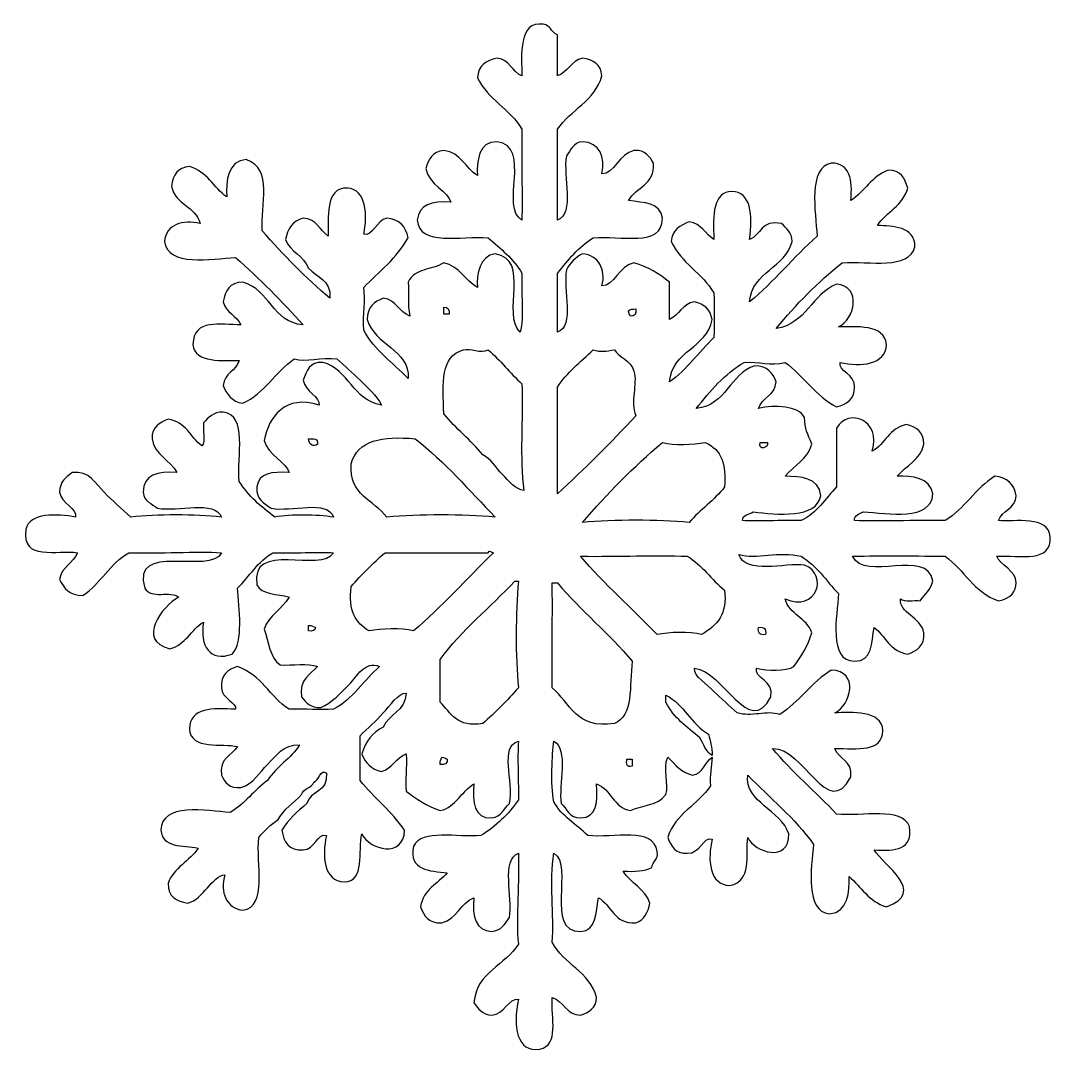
# Model space of a CAD drawing. Header units: centimetres. Extents: x -162 to 48, y -78 to 11.
# Drawn here: x 35.51 to 47.5, y -15.88 to -3.89 of the extents above; entities that cross this region are included whole.
import ezdxf

# ---------------------------------------------------------------- set-up
doc = ezdxf.new("R2010")
doc.units = ezdxf.units.CM
doc.header["$MEASUREMENT"] = 0
doc.layers.add('layer 1', color=7, linetype='Continuous')

msp = doc.modelspace()

# ---------------------------------------------------------------- linework, layer by layer
at = {"layer": 'layer 1', "color": 140}
for points, knots in [([(41.74867, -4.53163), (41.87085, -4.48855), (41.90468, -4.35746), (42.03771, -4.32488), (42.03771, -4.32488), (42.16309, -4.34454), (42.25509, -4.397), (42.26515, -4.53163), (42.26515, -4.53163), (42.1792, -4.82433), (41.90148, -4.92514), (41.74867, -5.15177), (41.74867, -5.15177), (41.74867, -5.15177), (41.74867, -6.2053), (41.74867, -6.2053), (41.74867, -6.2053), (41.95268, -6.12713), (41.80913, -5.70048), (41.85187, -5.46139), (41.85187, -5.46139), (41.90502, -5.39807), (41.92891, -5.30412), (42.03771, -5.29612), (42.03771, -5.29612), (42.23978, -5.30538), (42.30664, -5.47316), (42.26515, -5.66791), (42.26515, -5.66791), (42.40344, -5.67511), (42.4655, -5.42756), (42.63728, -5.39978), (42.63728, -5.39978), (42.77591, -5.38527), (42.81511, -5.4695), (42.86426, -5.54413), (42.86426, -5.54413), (42.88163, -5.80254), (42.65819, -5.81992), (42.57476, -5.97786), (42.57476, -5.97786), (42.74608, -6.00655), (42.95181, -6.00049), (42.96746, -6.18473), (42.96746, -6.18473), (42.97238, -6.53354), (42.47236, -6.37742), (42.16194, -6.41171), (42.16194, -6.41171), (41.99337, -6.51857), (41.86879, -6.66978), (41.74867, -6.82544), (41.74867, -6.82544), (41.74867, -6.82544), (41.74867, -7.50718), (41.74867, -7.50718), (41.74867, -7.50718), (41.95108, -7.43427), (41.80993, -7.01688), (41.85187, -6.78384), (41.85187, -6.78384), (41.89576, -6.70361), (41.95748, -6.64155), (42.03771, -6.59766), (42.03771, -6.59766), (42.22435, -6.61538), (42.31589, -6.77618), (42.26515, -6.96979), (42.26515, -6.96979), (42.39818, -6.97173), (42.47316, -6.73675), (42.63728, -6.70121), (42.63728, -6.70121), (42.803, -6.74887), (42.93283, -6.83264), (43.05009, -6.92819), (43.05009, -6.92819), (43.05009, -6.92819), (43.05009, -7.36204), (43.05009, -7.36204), (43.05009, -7.36204), (43.16427, -7.31083), (43.1957, -7.177), (43.33959, -7.15563), (43.33959, -7.15563), (43.45571, -7.17746), (43.52474, -7.24672), (43.54646, -7.36204), (43.54646, -7.36204), (43.47948, -7.70159), (43.08324, -7.71199), (43.05009, -8.08584), (43.05009, -8.08584), (43.25376, -7.94423), (43.39079, -7.73748), (43.56657, -7.5689), (43.56657, -7.5689), (43.57423, -7.35884), (43.57103, -7.26615), (43.56657, -7.05242), (43.56657, -7.05242), (43.43194, -6.82179), (43.18324, -6.70612), (43.07112, -6.45331), (43.07112, -6.45331), (43.07992, -6.31776), (43.17673, -6.26942), (43.27799, -6.22588), (43.27799, -6.22588), (43.42348, -6.24519), (43.46497, -6.36897), (43.56657, -6.43274), (43.56657, -6.43274), (43.54806, -6.13559), (43.56177, -5.87798), (43.77344, -5.87466), (43.77344, -5.87466), (43.99276, -5.87066), (44.02305, -6.14644), (43.97985, -6.43274), (43.97985, -6.43274), (44.11654, -6.38268), (44.1146, -6.19479), (44.35209, -6.24645), (44.35209, -6.24645), (44.40809, -6.30005), (44.47175, -6.34759), (44.47587, -6.45331), (44.47587, -6.45331), (44.39484, -6.77138), (44.01539, -6.79116), (43.97985, -7.15563), (43.97985, -7.15563), (44.26249, -6.92133), (44.49393, -6.63629), (44.76537, -6.39114), (44.76537, -6.39114), (44.74799, -6.11216), (44.6569, -5.59888), (44.93063, -5.54413), (44.93063, -5.54413), (45.14915, -5.54608), (45.17818, -5.73683), (45.15807, -5.97786), (45.15807, -5.97786), (45.31887, -5.87752), (45.39716, -5.69408), (45.59226, -5.62676), (45.59226, -5.62676), (45.74106, -5.62185), (45.78575, -5.72185), (45.81889, -5.83352), (45.81889, -5.83352), (45.76278, -6.03844), (45.57214, -6.10976), (45.46768, -6.26702), (45.46768, -6.26702), (45.63786, -6.28073), (45.90518, -6.27148), (45.90153, -6.51537), (45.90153, -6.51537), (45.82895, -6.7867), (45.37979, -6.68189), (45.05475, -6.70121), (45.05475, -6.70121), (44.77417, -6.93025), (44.51941, -7.18511), (44.28992, -7.46604), (44.28992, -7.46604), (44.64067, -7.4097), (44.70365, -7.06648), (44.99235, -6.94922), (44.99235, -6.94922), (45.2911, -6.98191), (45.20321, -7.36124), (45.01292, -7.44513), (45.01292, -7.44513), (45.20927, -7.44638), (45.55271, -7.4113), (45.57134, -7.65153), (45.57134, -7.65153), (45.56368, -7.88617), (45.26813, -7.91566), (45.03383, -7.8584), (45.03383, -7.8584), (44.99955, -7.9672), (45.21361, -7.99109), (45.1991, -8.14744), (45.1991, -8.14744), (45.20401, -8.2967), (45.10401, -8.34139), (44.99235, -8.37488), (44.99235, -8.37488), (44.74674, -8.24824), (44.6065, -8.01726), (44.39358, -7.8584), (44.39358, -7.8584), (44.2186, -7.904), (44.09722, -7.84423), (43.91824, -7.8584), (43.91824, -7.8584), (43.68841, -7.99429), (43.52143, -8.19178), (43.36062, -8.39545), (43.36062, -8.39545), (43.71344, -8.35591), (43.74407, -7.99429), (44.04236, -7.89909), (44.04236, -7.89909), (44.18911, -7.89714), (44.24923, -7.98172), (44.28992, -8.08584), (44.28992, -8.08584), (44.27952, -8.24744), (44.1226, -8.26276), (44.08351, -8.39545), (44.08351, -8.39545), (44.2762, -8.34825), (44.54638, -8.36276), (44.62056, -8.49911), (44.62056, -8.49911), (44.61816, -8.63135), (44.65725, -8.687), (44.70365, -8.80872), (44.70365, -8.80872), (44.65279, -8.98576), (44.49724, -9.05708), (44.39358, -9.18051), (44.39358, -9.18051), (44.5641, -9.18371), (44.79154, -9.19411), (44.80685, -9.40783), (44.80685, -9.40783), (44.76125, -9.67562), (44.30169, -9.62921), (44.02145, -9.59378), (44.02145, -9.59378), (43.98236, -9.63047), (43.89447, -9.61836), (43.89767, -9.69699), (43.89767, -9.69699), (44.05288, -9.70785), (44.35803, -9.68967), (44.57941, -9.69699), (44.57941, -9.69699), (44.76251, -9.6115), (44.8584, -9.43926), (44.99235, -9.30463), (44.99235, -9.30463), (44.99235, -9.30463), (44.99235, -8.62289), (44.99235, -8.62289), (44.99235, -8.62289), (45.12938, -8.38128), (45.51762, -8.52448), (45.40596, -8.89136), (45.40596, -8.89136), (45.55923, -8.81032), (45.60197, -8.61923), (45.79866, -8.58129), (45.79866, -8.58129), (45.91764, -8.60712), (46.00553, -8.66312), (46.00473, -8.80872), (46.00473, -8.80872), (45.96644, -8.99696), (45.79946, -9.05753), (45.69512, -9.18051), (45.69512, -9.18051), (45.86598, -9.1788), (46.0813, -9.19091), (46.10873, -9.38726), (46.10873, -9.38726), (46.09548, -9.70579), (45.58746, -9.61344), (45.30242, -9.59378), (45.30242, -9.59378), (45.26047, -9.6203), (45.1975, -9.62681), (45.1991, -9.69699), (45.1991, -9.69699), (45.47248, -9.70179), (45.91158, -9.69367), (46.25308, -9.69699), (46.25308, -9.69699), (46.47892, -9.5579), (46.6051, -9.3188), (46.83162, -9.18051), (46.83162, -9.18051), (46.97197, -9.19857), (47.05746, -9.2716), (47.07917, -9.40783), (47.07917, -9.40783), (47.07117, -9.5651), (46.91231, -9.57116), (46.87322, -9.69699), (46.87322, -9.69699), (47.05506, -9.71105), (47.45988, -9.63527), (47.47233, -9.88363), (47.47233, -9.88363), (47.49896, -10.19289), (47.12158, -10.09655), (46.85219, -10.11061), (46.85219, -10.11061), (46.89014, -10.21301), (47.08009, -10.27553), (47.07917, -10.42068), (47.07917, -10.42068), (47.07883, -10.51497), (47.01757, -10.60537), (46.87322, -10.62674), (46.87322, -10.62674), (46.58613, -10.53519), (46.47561, -10.26627), (46.25308, -10.11061), (46.25308, -10.11061), (45.80518, -10.10421), (45.54345, -10.10261), (45.17818, -10.11061), (45.17818, -10.11061), (45.31727, -10.41336), (46.04702, -10.009), (46.10873, -10.39976), (46.10873, -10.39976), (46.08942, -10.50456), (46.01273, -10.55211), (45.96404, -10.62674), (45.96404, -10.62674), (45.88781, -10.62023), (45.78095, -10.6448), (45.73615, -10.60617), (45.73615, -10.60617), (45.71238, -10.77109), (45.9773, -10.81783), (46.00473, -10.99887), (46.00473, -10.99887), (46.01959, -11.15808), (45.9213, -11.20448), (45.81889, -11.24642), (45.81889, -11.24642), (45.61317, -11.21854), (45.55957, -11.03796), (45.42699, -10.93681), (45.42699, -10.93681), (45.39991, -11.11693), (45.40836, -11.33191), (45.1991, -11.32951), (45.1991, -11.32951), (44.89028, -11.3254), (45.00035, -10.80206), (45.01292, -10.54445), (45.01292, -10.54445), (44.87131, -10.3969), (44.76011, -10.21827), (44.57941, -10.11061), (44.57941, -10.11061), (44.31735, -10.04569), (44.06294, -10.15049), (43.85607, -10.08969), (43.85607, -10.08969), (43.94076, -10.32673), (44.38672, -10.18478), (44.62056, -10.21347), (44.62056, -10.21347), (44.9048, -10.32547), (44.75885, -10.76538), (44.39358, -10.60617), (44.39358, -10.60617), (44.44192, -10.79166), (44.64559, -10.82264), (44.70365, -10.99887), (44.70365, -10.99887), (44.65885, -11.15408), (44.57941, -11.27465), (44.49644, -11.39157), (44.49644, -11.39157), (44.39804, -11.44883), (44.18877, -11.44277), (44.06294, -11.41214), (44.06294, -11.41214), (44.03196, -11.53101), (44.2682, -11.54804), (44.22831, -11.74279), (44.22831, -11.74279), (43.97345, -12.23789), (43.67709, -11.43626), (43.33959, -11.41214), (43.33959, -11.41214), (43.33273, -11.50609), (43.4924, -11.60004), (43.56657, -11.68061), (43.56657, -11.68061), (43.65366, -11.7661), (43.74361, -11.84873), (43.83516, -11.92862), (43.83516, -11.92862), (43.99848, -11.98383), (44.18351, -11.89434), (44.33106, -11.9492), (44.33106, -11.9492), (44.55564, -11.80165), (44.70079, -11.57501), (44.93063, -11.43272), (44.93063, -11.43272), (45.26207, -11.44277), (45.15681, -11.84028), (44.97177, -11.92862), (44.97177, -11.92862), (45.16001, -11.92417), (45.52094, -11.89479), (45.5294, -12.13549), (45.5294, -12.13549), (45.52574, -12.38578), (45.23018, -12.34555), (44.97177, -12.3419), (44.97177, -12.3419), (45.01086, -12.47493), (45.18104, -12.47733), (45.15807, -12.67254), (45.15807, -12.67254), (44.88834, -13.18902), (44.61164, -12.33104), (44.24877, -12.3419), (44.24877, -12.3419), (44.47335, -12.62008), (44.74914, -12.84706), (44.99235, -13.10673), (44.99235, -13.10673), (45.29476, -13.13496), (45.74381, -13.01644), (45.83981, -13.25108), (45.83981, -13.25108), (45.88015, -13.51875), (45.67295, -13.53898), (45.42699, -13.51955), (45.42699, -13.51955), (45.53294, -13.69624), (46.05068, -14.01225), (45.57134, -14.18083), (45.57134, -14.18083), (45.36688, -14.12323), (45.27739, -13.95099), (45.13704, -13.82962), (45.13704, -13.82962), (45.14275, -14.00379), (45.12492, -14.24975), (44.91006, -14.26346), (44.91006, -14.26346), (44.62136, -14.23489), (44.69919, -13.73167), (44.72422, -13.45794), (44.72422, -13.45794), (44.50844, -13.14993), (44.2146, -12.92009), (43.95939, -12.65197), (43.95939, -12.65197), (43.92064, -12.96924), (44.35083, -13.05678), (44.43507, -13.33371), (44.43507, -13.33371), (44.44158, -13.67601), (44.03711, -13.55143), (43.95939, -13.37531), (43.95939, -13.37531), (43.93276, -13.58172), (44.01333, -13.88527), (43.75287, -13.93282), (43.75287, -13.93282), (43.51137, -13.93568), (43.48966, -13.62366), (43.54646, -13.39577), (43.54646, -13.39577), (43.4412, -13.36514), (43.40577, -13.568), (43.25696, -13.56069), (43.25696, -13.56069), (43.11501, -13.56515), (43.06712, -13.4752), (43.02952, -13.37531), (43.02952, -13.37531), (43.11753, -13.09781), (43.38359, -12.99907), (43.52589, -12.77574), (43.52589, -12.77574), (43.51297, -12.64625), (43.5412, -12.55722), (43.54646, -12.44544), (43.54646, -12.44544), (43.45617, -12.4995), (43.44725, -12.63585), (43.31868, -12.65197), (43.31868, -12.65197), (43.17993, -12.62534), (43.11501, -12.52533), (43.02952, -12.44544), (43.02952, -12.44544), (42.96986, -12.57414), (43.04404, -12.76237), (43.00941, -12.87895), (43.00941, -12.87895), (42.89889, -13.01358), (42.75865, -12.98981), (42.59579, -13.06524), (42.59579, -13.06524), (42.39693, -13.0297), (42.37475, -12.81769), (42.20309, -12.75551), (42.20309, -12.75551), (42.21555, -12.96078), (42.20869, -13.14627), (42.01714, -13.14787), (42.01714, -13.14787), (41.8801, -13.15427), (41.86319, -13.04021), (41.79016, -12.9825), (41.79016, -12.9825), (41.75987, -12.76523), (41.8801, -12.35401), (41.70707, -12.25927), (41.70707, -12.25927), (41.6857, -12.41161), (41.66604, -12.75677), (41.70707, -12.96158), (41.70707, -12.96158), (41.79781, -13.13336), (41.96959, -13.22285), (42.09977, -13.35474), (42.09977, -13.35474), (42.39898, -13.38617), (42.86746, -13.24788), (42.90575, -13.54012), (42.90575, -13.54012), (42.92552, -13.64298), (42.85054, -13.65064), (42.84369, -13.72641), (42.84369, -13.72641), (42.76391, -13.77041), (42.64288, -13.77407), (42.51304, -13.76756), (42.51304, -13.76756), (42.59499, -13.9127), (42.76745, -13.96791), (42.82311, -14.13969), (42.82311, -14.13969), (42.79694, -14.24415), (42.7598, -14.33809), (42.65785, -14.36667), (42.65785, -14.36667), (42.39944, -14.3845), (42.38161, -14.16071), (42.22355, -14.07763), (42.22355, -14.07763), (42.19532, -14.24895), (42.20423, -14.45741), (42.01714, -14.47033), (42.01714, -14.47033), (41.58821, -14.47593), (41.94536, -13.69258), (41.70707, -13.56069), (41.70707, -13.56069), (41.65107, -13.88733), (41.71393, -14.28289), (41.6865, -14.5941), (41.6865, -14.5941), (41.81999, -14.84611), (42.11874, -14.93355), (42.20309, -15.23436), (42.20309, -15.23436), (42.19737, -15.35974), (42.11348, -15.40648), (42.01714, -15.44157), (42.01714, -15.44157), (41.84822, -15.43151), (41.81964, -15.28076), (41.6865, -15.23436), (41.6865, -15.23436), (41.6745, -15.47471), (41.77244, -15.79072), (41.5418, -15.83393), (41.5418, -15.83393), (41.27574, -15.88387), (41.22853, -15.56534), (41.29425, -15.25539), (41.29425, -15.25539), (41.18945, -15.23402), (41.12899, -15.43437), (40.98384, -15.44157), (40.98384, -15.44157), (40.87858, -15.42957), (40.82612, -15.36545), (40.77732, -15.29642), (40.77732, -15.29642), (40.81, -14.92955), (41.1459, -14.86589), (41.29425, -14.61468), (41.29425, -14.61468), (41.26282, -14.30255), (41.30877, -13.8639), (41.29425, -13.56069), (41.29425, -13.56069), (41.08979, -13.63932), (41.23413, -14.06597), (41.19059, -14.30506), (41.19059, -14.30506), (41.14305, -14.38084), (41.09424, -14.45661), (40.98384, -14.47033), (40.98384, -14.47033), (40.79755, -14.45707), (40.754, -14.30095), (40.77732, -14.07763), (40.77732, -14.07763), (40.61765, -14.13809), (40.58096, -14.32198), (40.40599, -14.36667), (40.40599, -14.36667), (40.24918, -14.37878), (40.19638, -14.28689), (40.15763, -14.18083), (40.15763, -14.18083), (40.18872, -13.97762), (40.35878, -13.91396), (40.4677, -13.78859), (40.4677, -13.78859), (40.26084, -13.7607), (40.02094, -13.76676), (40.075, -13.47852), (40.075, -13.47852), (40.17581, -13.27691), (40.58176, -13.37931), (40.8596, -13.35474), (40.8596, -13.35474), (41.03218, -13.24422), (41.17973, -13.10913), (41.29425, -12.94101), (41.29425, -12.94101), (41.29711, -12.75803), (41.28214, -12.44636), (41.29425, -12.25927), (41.29425, -12.25927), (41.07093, -12.31447), (41.24511, -12.72294), (41.19059, -12.9825), (41.19059, -12.9825), (41.12247, -13.03861), (41.1011, -13.14102), (40.98384, -13.14787), (40.98384, -13.14787), (40.77332, -13.15873), (40.7636, -12.96844), (40.77732, -12.75551), (40.77732, -12.75551), (40.62977, -12.84146), (40.57456, -13.0201), (40.38507, -13.06524), (40.38507, -13.06524), (40.23421, -13.00958), (40.10563, -12.93095), (39.99191, -12.83826), (39.99191, -12.83826), (39.97054, -12.71117), (40.00403, -12.57574), (39.99191, -12.40396), (39.99191, -12.40396), (39.87179, -12.44876), (39.83351, -12.57528), (39.70287, -12.61037), (39.70287, -12.61037), (39.5839, -12.58545), (39.51498, -12.50922), (39.47589, -12.40396), (39.47589, -12.40396), (39.51612, -12.25801), (39.60287, -12.1588), (39.72379, -12.09434), (39.72379, -12.09434), (39.7919, -11.94154), (39.9798, -11.90931), (39.99191, -11.70164), (39.99191, -11.70164), (39.89397, -11.69067), (39.80448, -11.85479), (39.72379, -11.92862), (39.72379, -11.92862), (39.64676, -12.03057), (39.54035, -12.10314), (39.45486, -12.19709), (39.45486, -12.19709), (39.45486, -12.19709), (39.45486, -12.71403), (39.45486, -12.71403), (39.45486, -12.71403), (39.61498, -12.91884), (39.82505, -13.07404), (39.97134, -13.29222), (39.97134, -13.29222), (39.96414, -13.62161), (39.56047, -13.52206), (39.47589, -13.33371), (39.47589, -13.33371), (39.42583, -13.53898), (39.51978, -13.88733), (39.26903, -13.89179), (39.26903, -13.89179), (39.03073, -13.88333), (39.01176, -13.58892), (39.06262, -13.35474), (39.06262, -13.35474), (38.96021, -13.31999), (38.92787, -13.51795), (38.79403, -13.51955), (38.79403, -13.51955), (38.62466, -13.53052), (38.56831, -13.42891), (38.54568, -13.29222), (38.54568, -13.29222), (38.61826, -13.16525), (38.72992, -13.0769), (38.83518, -12.9825), (38.83518, -12.9825), (38.87792, -12.8322), (39.08673, -12.84832), (39.06262, -12.63139), (39.06262, -12.63139), (39.0001, -12.57014), (38.97141, -12.71848), (38.91781, -12.7346), (38.91781, -12.7346), (38.89038, -12.80352), (38.79689, -12.80637), (38.77346, -12.87895), (38.77346, -12.87895), (38.68443, -12.97655), (38.56705, -13.04501), (38.50454, -13.16879), (38.50454, -13.16879), (38.4147, -13.2233), (38.34453, -13.29782), (38.27756, -13.37531), (38.27756, -13.37531), (38.24373, -13.68572), (38.38807, -14.17477), (38.09172, -14.22197), (38.09172, -14.22197), (37.90748, -14.2022), (37.81994, -14.01397), (37.88485, -13.80904), (37.88485, -13.80904), (37.72839, -13.82687), (37.64256, -14.08848), (37.45101, -14.13969), (37.45101, -14.13969), (37.32163, -14.11751), (37.22243, -14.06471), (37.22357, -13.91236), (37.22357, -13.91236), (37.28849, -13.72195), (37.47604, -13.65464), (37.57478, -13.49909), (37.57478, -13.49909), (37.39055, -13.4696), (37.15191, -13.49497), (37.14094, -13.29222), (37.14094, -13.29222), (37.1414, -12.96798), (37.67113, -13.06684), (37.94657, -13.08616), (37.94657, -13.08616), (38.11504, -12.98535), (38.2243, -12.82615), (38.38076, -12.71403), (38.38076, -12.71403), (38.47951, -12.55116), (38.65334, -12.46327), (38.75255, -12.3003), (38.75255, -12.3003), (38.565, -12.2891), (38.47311, -12.43539), (38.38076, -12.52819), (38.38076, -12.52819), (38.28521, -12.62374), (38.2155, -12.75151), (38.07035, -12.79666), (38.07035, -12.79666), (37.93286, -12.81037), (37.8828, -12.73666), (37.84371, -12.65197), (37.84371, -12.65197), (37.81788, -12.45436), (37.95983, -12.42419), (38.0292, -12.32133), (38.0292, -12.32133), (37.86142, -12.27538), (37.4845, -12.37093), (37.47158, -12.11492), (37.47158, -12.11492), (37.48004, -11.86816), (37.73845, -11.87216), (38.00863, -11.88714), (38.00863, -11.88714), (38.02715, -11.8133), (37.84531, -11.7621), (37.84371, -11.63947), (37.84371, -11.63947), (37.83571, -11.48666), (37.91788, -11.4246), (38.0292, -11.39157), (38.0292, -11.39157), (38.30373, -11.48232), (38.40739, -11.74359), (38.62877, -11.88714), (38.62877, -11.88714), (38.83152, -11.88108), (38.98479, -11.89994), (39.14525, -11.88714), (39.14525, -11.88714), (39.37383, -11.77136), (39.49315, -11.54644), (39.6823, -11.39157), (39.6823, -11.39157), (39.50412, -11.31934), (39.42023, -11.50883), (39.33109, -11.59798), (39.33109, -11.59798), (39.22948, -11.70004), (39.12753, -11.8101), (39.00044, -11.86691), (39.00044, -11.86691), (38.87918, -11.87056), (38.82512, -11.80805), (38.77346, -11.74279), (38.77346, -11.74279), (38.74569, -11.53592), (38.87747, -11.48872), (38.95941, -11.39157), (38.95941, -11.39157), (38.85529, -11.34357), (38.66306, -11.38426), (38.52557, -11.371), (38.52557, -11.371), (38.40419, -11.29237), (38.39413, -11.10333), (38.33927, -10.95773), (38.33927, -10.95773), (38.39608, -10.79361), (38.54774, -10.72503), (38.62877, -10.5856), (38.62877, -10.5856), (38.49974, -10.54239), (38.30624, -10.56377), (38.25664, -10.44125), (38.25664, -10.44125), (38.17069, -9.91906), (39.01301, -10.31827), (39.14525, -10.06912), (39.14525, -10.06912), (38.98353, -10.05906), (38.66992, -10.07632), (38.44282, -10.06912), (38.44282, -10.06912), (38.26624, -10.16832), (38.17035, -10.34764), (38.0292, -10.48239), (38.0292, -10.48239), (38.04692, -10.70777), (38.10498, -11.11179), (37.96749, -11.24642), (37.96749, -11.24642), (37.71353, -11.34231), (37.58564, -11.15168), (37.63684, -10.87464), (37.63684, -10.87464), (37.48815, -10.96013), (37.43284, -11.13956), (37.24414, -11.18516), (37.24414, -11.18516), (36.84904, -11.0871), (37.15751, -10.6856), (37.3478, -10.5856), (37.3478, -10.5856), (37.2486, -10.50331), (37.03053, -10.61543), (36.95464, -10.48239), (36.95464, -10.48239), (36.77967, -9.93277), (37.72439, -10.33724), (37.84371, -10.06912), (37.84371, -10.06912), (37.54975, -10.0514), (37.12562, -10.08123), (36.76881, -10.06912), (36.76881, -10.06912), (36.54709, -10.19164), (36.44342, -10.43233), (36.23142, -10.56502), (36.23142, -10.56502), (36.07861, -10.56708), (36.01163, -10.48194), (35.96329, -10.37919), (35.96329, -10.37919), (35.985, -10.22878), (36.12375, -10.19484), (36.17004, -10.06912), (36.17004, -10.06912), (35.94877, -10.03357), (35.51047, -10.16912), (35.57059, -9.80054), (35.57059, -9.80054), (35.60728, -9.60098), (35.93906, -9.6163), (36.14913, -9.65584), (36.14913, -9.65584), (36.17336, -9.55538), (35.97895, -9.49572), (35.96329, -9.36635), (35.96329, -9.36635), (35.96523, -9.24451), (36.03621, -9.19171), (36.10764, -9.13937), (36.10764, -9.13937), (36.30913, -9.10702), (36.38696, -9.274), (36.47977, -9.36635), (36.47977, -9.36635), (36.57932, -9.46589), (36.68618, -9.5595), (36.78938, -9.65584), (36.78938, -9.65584), (37.09659, -9.62076), (37.53604, -9.62316), (37.84371, -9.65584), (37.84371, -9.65584), (37.76554, -9.45184), (37.33855, -9.59618), (37.09979, -9.55264), (37.09979, -9.55264), (37.03613, -9.49938), (36.94219, -9.47561), (36.93453, -9.36635), (36.93453, -9.36635), (36.93579, -9.16154), (37.09979, -9.11914), (37.32723, -9.13937), (37.32723, -9.13937), (37.24826, -8.9909), (37.07076, -8.94096), (37.03739, -8.74666), (37.03739, -8.74666), (37.03088, -8.60232), (37.12688, -8.56037), (37.22357, -8.51968), (37.22357, -8.51968), (37.42964, -8.54746), (37.48369, -8.72803), (37.61639, -8.8293), (37.61639, -8.8293), (37.66347, -8.78049), (37.62313, -8.6438), (37.63684, -8.56037), (37.63684, -8.56037), (37.6949, -8.50185), (37.74256, -8.43259), (37.86428, -8.43694), (37.86428, -8.43694), (38.15664, -8.47488), (38.01869, -8.94336), (38.05012, -9.24257), (38.05012, -9.24257), (38.15984, -9.40863), (38.30419, -9.53927), (38.46339, -9.65584), (38.46339, -9.65584), (38.65654, -9.62076), (38.95084, -9.62716), (39.14525, -9.65584), (39.14525, -9.65584), (39.07827, -9.44738), (38.65094, -9.59893), (38.4219, -9.55264), (38.4219, -9.55264), (38.34327, -9.49298), (38.24213, -9.45709), (38.25664, -9.30463), (38.25664, -9.30463), (38.27356, -9.14257), (38.43436, -9.12439), (38.62877, -9.13937), (38.62877, -9.13937), (38.6066, -9.02325), (38.38156, -8.9317), (38.33927, -8.76758), (38.33927, -8.76758), (38.39653, -8.48414), (38.58443, -8.23053), (38.97987, -8.35431), (38.97987, -8.35431), (38.99039, -8.26276), (38.81541, -8.19178), (38.79403, -8.06481), (38.79403, -8.06481), (38.83312, -7.95955), (38.86787, -7.84948), (39.02102, -7.8584), (39.02102, -7.8584), (39.33029, -7.94183), (39.36537, -8.29865), (39.70287, -8.35431), (39.70287, -8.35431), (39.64641, -8.23944), (39.54195, -8.1519), (39.45486, -8.06481), (39.45486, -8.06481), (39.36937, -7.97898), (39.27508, -7.90034), (39.18639, -7.81725), (39.18639, -7.81725), (39.00204, -7.79303), (38.82878, -7.85966), (38.69049, -7.81725), (38.69049, -7.81725), (38.46991, -7.96812), (38.34727, -8.21727), (38.09172, -8.33339), (38.09172, -8.33339), (37.96669, -8.31362), (37.90383, -8.23133), (37.86428, -8.12687), (37.86428, -8.12687), (37.87845, -7.98263), (38.01183, -7.95795), (38.05012, -7.83783), (38.05012, -7.83783), (37.8756, -7.83417), (37.5309, -7.87497), (37.51307, -7.65153), (37.51307, -7.65153), (37.51752, -7.34718), (37.83205, -7.42055), (38.07035, -7.42455), (38.07035, -7.42455), (38.0228, -7.31403), (37.89617, -7.2818), (37.86428, -7.15563), (37.86428, -7.15563), (37.88611, -7.02625), (37.93891, -6.92785), (38.09172, -6.92819), (38.09172, -6.92819), (38.40865, -7.01048), (38.42716, -7.39107), (38.79403, -7.42455), (38.79403, -7.42455), (38.54728, -7.14717), (38.28361, -6.88796), (38.00863, -6.63915), (38.00863, -6.63915), (37.72759, -6.65892), (37.21511, -6.74887), (37.18208, -6.45331), (37.18208, -6.45331), (37.19705, -6.2581), (37.39866, -6.19845), (37.59536, -6.24645), (37.59536, -6.24645), (37.54335, -6.04404), (37.30506, -6.02712), (37.26471, -5.8126), (37.26471, -5.8126), (37.27683, -5.68037), (37.33969, -5.59854), (37.47158, -5.58516), (37.47158, -5.58516), (37.67845, -5.64048), (37.75216, -5.82837), (37.90497, -5.93683), (37.90497, -5.93683), (37.89457, -5.7566), (37.91708, -5.51545), (38.13286, -5.50299), (38.13286, -5.50299), (38.45219, -5.61865), (38.29527, -6.02827), (38.3187, -6.32908), (38.3187, -6.32908), (38.5586, -6.61298), (38.82272, -6.87219), (39.10365, -7.11414), (39.10365, -7.11414), (39.12182, -6.89676), (38.9457, -6.87344), (38.85575, -6.76293), (38.85575, -6.76293), (38.79849, -6.62063), (38.64569, -6.57343), (38.58717, -6.43274), (38.58717, -6.43274), (38.613, -6.30691), (38.66866, -6.2109), (38.79403, -6.18473), (38.79403, -6.18473), (38.9529, -6.19079), (38.98399, -6.32542), (39.08319, -6.39114), (39.08319, -6.39114), (39.09485, -6.1997), (39.03393, -5.82152), (39.31051, -5.83352), (39.31051, -5.83352), (39.52709, -5.85249), (39.54641, -6.14964), (39.49646, -6.37057), (39.49646, -6.37057), (39.59555, -6.40005), (39.64961, -6.2069), (39.76539, -6.18473), (39.76539, -6.18473), (39.91168, -6.19685), (39.98665, -6.27993), (40.01294, -6.41171), (40.01294, -6.41171), (39.88345, -6.64761), (39.67658, -6.80567), (39.49646, -6.99036), (39.49646, -6.99036), (39.52264, -7.13391), (39.48229, -7.29632), (39.49646, -7.48627), (39.49646, -7.48627), (39.62218, -7.71851), (39.83671, -7.86206), (40.01294, -8.04424), (40.01294, -8.04424), (40.03831, -7.71485), (39.61773, -7.65519), (39.53795, -7.36204), (39.53795, -7.36204), (39.53555, -7.21529), (39.61978, -7.15528), (39.72379, -7.11414), (39.72379, -7.11414), (39.87819, -7.13186), (39.90482, -7.2778), (40.03351, -7.32089), (40.03351, -7.32089), (40.00117, -7.17494), (40.02666, -7.06214), (40.01294, -6.92819), (40.01294, -6.92819), (40.09797, -6.75401), (40.27661, -6.79881), (40.42622, -6.70121), (40.42622, -6.70121), (40.61239, -6.74235), (40.67617, -6.90602), (40.81892, -6.99036), (40.81892, -6.99036), (40.806, -6.8339), (40.84509, -6.62143), (41.02533, -6.59766), (41.02533, -6.59766), (41.4434, -6.66532), (41.0963, -7.29872), (41.31437, -7.50718), (41.31437, -7.50718), (41.36317, -7.32089), (41.32168, -7.04557), (41.3354, -6.82544), (41.3354, -6.82544), (41.24145, -6.65046), (41.08293, -6.5404), (40.94304, -6.41171), (40.94304, -6.41171), (40.62497, -6.38474), (40.14998, -6.51617), (40.11649, -6.2053), (40.11649, -6.2053), (40.14232, -6.03158), (40.28712, -5.97626), (40.50839, -5.99844), (40.50839, -5.99844), (40.48588, -5.87706), (40.24712, -5.79203), (40.21969, -5.60574), (40.21969, -5.60574), (40.24918, -5.49773), (40.29878, -5.40938), (40.42622, -5.39978), (40.42622, -5.39978), (40.63262, -5.42024), (40.67491, -5.60574), (40.81892, -5.68837), (40.81892, -5.68837), (40.8092, -5.53122), (40.82772, -5.28847), (41.0459, -5.29612), (41.0459, -5.29612), (41.46077, -5.34687), (41.07413, -6.07227), (41.3354, -6.2053), (41.3354, -6.2053), (41.33985, -5.93078), (41.3322, -5.49282), (41.3354, -5.15177), (41.3354, -5.15177), (41.2011, -4.91348), (40.93618, -4.80707), (40.81892, -4.55221), (40.81892, -4.55221), (40.82738, -4.40911), (40.92006, -4.3506), (41.0459, -4.32488), (41.0459, -4.32488), (41.1947, -4.34214), (41.21848, -4.48329), (41.3354, -4.53163), (41.3354, -4.53163), (41.33048, -4.29494), (41.29219, -3.88978), (41.58295, -3.93207), (41.58295, -3.93207), (41.67278, -3.94544), (41.65918, -4.00956), (41.74867, -4.0563), (41.74867, -4.0563), (41.74867, -4.0563), (41.74867, -4.53163), (41.74867, -4.53163)], [0, 0, 0, 0, 0.00324675, 0.00324675, 0.00324675, 0.00324675, 0.00649351, 0.00649351, 0.00649351, 0.00649351, 0.00974026, 0.00974026, 0.00974026, 0.00974026, 0.01298701, 0.01298701, 0.01298701, 0.01298701, 0.01623377, 0.01623377, 0.01623377, 0.01623377, 0.01948052, 0.01948052, 0.01948052, 0.01948052, 0.02272727, 0.02272727, 0.02272727, 0.02272727, 0.02597403, 0.02597403, 0.02597403, 0.02597403, 0.02922078, 0.02922078, 0.02922078, 0.02922078, 0.03246753, 0.03246753, 0.03246753, 0.03246753, 0.03571429, 0.03571429, 0.03571429, 0.03571429, 0.03896104, 0.03896104, 0.03896104, 0.03896104, 0.04220779, 0.04220779, 0.04220779, 0.04220779, 0.04545455, 0.04545455, 0.04545455, 0.04545455, 0.0487013, 0.0487013, 0.0487013, 0.0487013, 0.05194805, 0.05194805, 0.05194805, 0.05194805, 0.05519481, 0.05519481, 0.05519481, 0.05519481, 0.05844156, 0.05844156, 0.05844156, 0.05844156, 0.06168831, 0.06168831, 0.06168831, 0.06168831, 0.06493506, 0.06493506, 0.06493506, 0.06493506, 0.06818182, 0.06818182, 0.06818182, 0.06818182, 0.07142857, 0.07142857, 0.07142857, 0.07142857, 0.07467532, 0.07467532, 0.07467532, 0.07467532, 0.07792208, 0.07792208, 0.07792208, 0.07792208, 0.08116883, 0.08116883, 0.08116883, 0.08116883, 0.08441558, 0.08441558, 0.08441558, 0.08441558, 0.08766234, 0.08766234, 0.08766234, 0.08766234, 0.09090909, 0.09090909, 0.09090909, 0.09090909, 0.09415584, 0.09415584, 0.09415584, 0.09415584, 0.0974026, 0.0974026, 0.0974026, 0.0974026, 0.10064935, 0.10064935, 0.10064935, 0.10064935, 0.1038961, 0.1038961, 0.1038961, 0.1038961, 0.10714286, 0.10714286, 0.10714286, 0.10714286, 0.11038961, 0.11038961, 0.11038961, 0.11038961, 0.11363636, 0.11363636, 0.11363636, 0.11363636, 0.11688312, 0.11688312, 0.11688312, 0.11688312, 0.12012987, 0.12012987, 0.12012987, 0.12012987, 0.12337662, 0.12337662, 0.12337662, 0.12337662, 0.12662338, 0.12662338, 0.12662338, 0.12662338, 0.12987013, 0.12987013, 0.12987013, 0.12987013, 0.13311688, 0.13311688, 0.13311688, 0.13311688, 0.13636364, 0.13636364, 0.13636364, 0.13636364, 0.13961039, 0.13961039, 0.13961039, 0.13961039, 0.14285714, 0.14285714, 0.14285714, 0.14285714, 0.1461039, 0.1461039, 0.1461039, 0.1461039, 0.14935065, 0.14935065, 0.14935065, 0.14935065, 0.1525974, 0.1525974, 0.1525974, 0.1525974, 0.15584416, 0.15584416, 0.15584416, 0.15584416, 0.15909091, 0.15909091, 0.15909091, 0.15909091, 0.16233766, 0.16233766, 0.16233766, 0.16233766, 0.16558442, 0.16558442, 0.16558442, 0.16558442, 0.16883117, 0.16883117, 0.16883117, 0.16883117, 0.17207792, 0.17207792, 0.17207792, 0.17207792, 0.17532468, 0.17532468, 0.17532468, 0.17532468, 0.17857143, 0.17857143, 0.17857143, 0.17857143, 0.18181818, 0.18181818, 0.18181818, 0.18181818, 0.18506494, 0.18506494, 0.18506494, 0.18506494, 0.18831169, 0.18831169, 0.18831169, 0.18831169, 0.19155844, 0.19155844, 0.19155844, 0.19155844, 0.19480519, 0.19480519, 0.19480519, 0.19480519, 0.19805195, 0.19805195, 0.19805195, 0.19805195, 0.2012987, 0.2012987, 0.2012987, 0.2012987, 0.20454545, 0.20454545, 0.20454545, 0.20454545, 0.20779221, 0.20779221, 0.20779221, 0.20779221, 0.21103896, 0.21103896, 0.21103896, 0.21103896, 0.21428571, 0.21428571, 0.21428571, 0.21428571, 0.21753247, 0.21753247, 0.21753247, 0.21753247, 0.22077922, 0.22077922, 0.22077922, 0.22077922, 0.22402597, 0.22402597, 0.22402597, 0.22402597, 0.22727273, 0.22727273, 0.22727273, 0.22727273, 0.23051948, 0.23051948, 0.23051948, 0.23051948, 0.23376623, 0.23376623, 0.23376623, 0.23376623, 0.23701299, 0.23701299, 0.23701299, 0.23701299, 0.24025974, 0.24025974, 0.24025974, 0.24025974, 0.24350649, 0.24350649, 0.24350649, 0.24350649, 0.24675325, 0.24675325, 0.24675325, 0.24675325, 0.25, 0.25, 0.25, 0.25, 0.25324675, 0.25324675, 0.25324675, 0.25324675, 0.25649351, 0.25649351, 0.25649351, 0.25649351, 0.25974026, 0.25974026, 0.25974026, 0.25974026, 0.26298701, 0.26298701, 0.26298701, 0.26298701, 0.26623377, 0.26623377, 0.26623377, 0.26623377, 0.26948052, 0.26948052, 0.26948052, 0.26948052, 0.27272727, 0.27272727, 0.27272727, 0.27272727, 0.27597403, 0.27597403, 0.27597403, 0.27597403, 0.27922078, 0.27922078, 0.27922078, 0.27922078, 0.28246753, 0.28246753, 0.28246753, 0.28246753, 0.28571429, 0.28571429, 0.28571429, 0.28571429, 0.28896104, 0.28896104, 0.28896104, 0.28896104, 0.29220779, 0.29220779, 0.29220779, 0.29220779, 0.29545455, 0.29545455, 0.29545455, 0.29545455, 0.2987013, 0.2987013, 0.2987013, 0.2987013, 0.30194805, 0.30194805, 0.30194805, 0.30194805, 0.30519481, 0.30519481, 0.30519481, 0.30519481, 0.30844156, 0.30844156, 0.30844156, 0.30844156, 0.31168831, 0.31168831, 0.31168831, 0.31168831, 0.31493506, 0.31493506, 0.31493506, 0.31493506, 0.31818182, 0.31818182, 0.31818182, 0.31818182, 0.32142857, 0.32142857, 0.32142857, 0.32142857, 0.32467532, 0.32467532, 0.32467532, 0.32467532, 0.32792208, 0.32792208, 0.32792208, 0.32792208, 0.33116883, 0.33116883, 0.33116883, 0.33116883, 0.33441558, 0.33441558, 0.33441558, 0.33441558, 0.33766234, 0.33766234, 0.33766234, 0.33766234, 0.34090909, 0.34090909, 0.34090909, 0.34090909, 0.34415584, 0.34415584, 0.34415584, 0.34415584, 0.3474026, 0.3474026, 0.3474026, 0.3474026, 0.35064935, 0.35064935, 0.35064935, 0.35064935, 0.3538961, 0.3538961, 0.3538961, 0.3538961, 0.35714286, 0.35714286, 0.35714286, 0.35714286, 0.36038961, 0.36038961, 0.36038961, 0.36038961, 0.36363636, 0.36363636, 0.36363636, 0.36363636, 0.36688312, 0.36688312, 0.36688312, 0.36688312, 0.37012987, 0.37012987, 0.37012987, 0.37012987, 0.37337662, 0.37337662, 0.37337662, 0.37337662, 0.37662338, 0.37662338, 0.37662338, 0.37662338, 0.37987013, 0.37987013, 0.37987013, 0.37987013, 0.38311688, 0.38311688, 0.38311688, 0.38311688, 0.38636364, 0.38636364, 0.38636364, 0.38636364, 0.38961039, 0.38961039, 0.38961039, 0.38961039, 0.39285714, 0.39285714, 0.39285714, 0.39285714, 0.3961039, 0.3961039, 0.3961039, 0.3961039, 0.39935065, 0.39935065, 0.39935065, 0.39935065, 0.4025974, 0.4025974, 0.4025974, 0.4025974, 0.40584416, 0.40584416, 0.40584416, 0.40584416, 0.40909091, 0.40909091, 0.40909091, 0.40909091, 0.41233766, 0.41233766, 0.41233766, 0.41233766, 0.41558442, 0.41558442, 0.41558442, 0.41558442, 0.41883117, 0.41883117, 0.41883117, 0.41883117, 0.42207792, 0.42207792, 0.42207792, 0.42207792, 0.42532468, 0.42532468, 0.42532468, 0.42532468, 0.42857143, 0.42857143, 0.42857143, 0.42857143, 0.43181818, 0.43181818, 0.43181818, 0.43181818, 0.43506494, 0.43506494, 0.43506494, 0.43506494, 0.43831169, 0.43831169, 0.43831169, 0.43831169, 0.44155844, 0.44155844, 0.44155844, 0.44155844, 0.44480519, 0.44480519, 0.44480519, 0.44480519, 0.44805195, 0.44805195, 0.44805195, 0.44805195, 0.4512987, 0.4512987, 0.4512987, 0.4512987, 0.45454545, 0.45454545, 0.45454545, 0.45454545, 0.45779221, 0.45779221, 0.45779221, 0.45779221, 0.46103896, 0.46103896, 0.46103896, 0.46103896, 0.46428571, 0.46428571, 0.46428571, 0.46428571, 0.46753247, 0.46753247, 0.46753247, 0.46753247, 0.47077922, 0.47077922, 0.47077922, 0.47077922, 0.47402597, 0.47402597, 0.47402597, 0.47402597, 0.47727273, 0.47727273, 0.47727273, 0.47727273, 0.48051948, 0.48051948, 0.48051948, 0.48051948, 0.48376623, 0.48376623, 0.48376623, 0.48376623, 0.48701299, 0.48701299, 0.48701299, 0.48701299, 0.49025974, 0.49025974, 0.49025974, 0.49025974, 0.49350649, 0.49350649, 0.49350649, 0.49350649, 0.49675325, 0.49675325, 0.49675325, 0.49675325, 0.5, 0.5, 0.5, 0.5, 0.50324675, 0.50324675, 0.50324675, 0.50324675, 0.50649351, 0.50649351, 0.50649351, 0.50649351, 0.50974026, 0.50974026, 0.50974026, 0.50974026, 0.51298701, 0.51298701, 0.51298701, 0.51298701, 0.51623377, 0.51623377, 0.51623377, 0.51623377, 0.51948052, 0.51948052, 0.51948052, 0.51948052, 0.52272727, 0.52272727, 0.52272727, 0.52272727, 0.52597403, 0.52597403, 0.52597403, 0.52597403, 0.52922078, 0.52922078, 0.52922078, 0.52922078, 0.53246753, 0.53246753, 0.53246753, 0.53246753, 0.53571429, 0.53571429, 0.53571429, 0.53571429, 0.53896104, 0.53896104, 0.53896104, 0.53896104, 0.54220779, 0.54220779, 0.54220779, 0.54220779, 0.54545455, 0.54545455, 0.54545455, 0.54545455, 0.5487013, 0.5487013, 0.5487013, 0.5487013, 0.55194805, 0.55194805, 0.55194805, 0.55194805, 0.55519481, 0.55519481, 0.55519481, 0.55519481, 0.55844156, 0.55844156, 0.55844156, 0.55844156, 0.56168831, 0.56168831, 0.56168831, 0.56168831, 0.56493506, 0.56493506, 0.56493506, 0.56493506, 0.56818182, 0.56818182, 0.56818182, 0.56818182, 0.57142857, 0.57142857, 0.57142857, 0.57142857, 0.57467532, 0.57467532, 0.57467532, 0.57467532, 0.57792208, 0.57792208, 0.57792208, 0.57792208, 0.58116883, 0.58116883, 0.58116883, 0.58116883, 0.58441558, 0.58441558, 0.58441558, 0.58441558, 0.58766234, 0.58766234, 0.58766234, 0.58766234, 0.59090909, 0.59090909, 0.59090909, 0.59090909, 0.59415584, 0.59415584, 0.59415584, 0.59415584, 0.5974026, 0.5974026, 0.5974026, 0.5974026, 0.60064935, 0.60064935, 0.60064935, 0.60064935, 0.6038961, 0.6038961, 0.6038961, 0.6038961, 0.60714286, 0.60714286, 0.60714286, 0.60714286, 0.61038961, 0.61038961, 0.61038961, 0.61038961, 0.61363636, 0.61363636, 0.61363636, 0.61363636, 0.61688312, 0.61688312, 0.61688312, 0.61688312, 0.62012987, 0.62012987, 0.62012987, 0.62012987, 0.62337662, 0.62337662, 0.62337662, 0.62337662, 0.62662338, 0.62662338, 0.62662338, 0.62662338, 0.62987013, 0.62987013, 0.62987013, 0.62987013, 0.63311688, 0.63311688, 0.63311688, 0.63311688, 0.63636364, 0.63636364, 0.63636364, 0.63636364, 0.63961039, 0.63961039, 0.63961039, 0.63961039, 0.64285714, 0.64285714, 0.64285714, 0.64285714, 0.6461039, 0.6461039, 0.6461039, 0.6461039, 0.64935065, 0.64935065, 0.64935065, 0.64935065, 0.6525974, 0.6525974, 0.6525974, 0.6525974, 0.65584416, 0.65584416, 0.65584416, 0.65584416, 0.65909091, 0.65909091, 0.65909091, 0.65909091, 0.66233766, 0.66233766, 0.66233766, 0.66233766, 0.66558442, 0.66558442, 0.66558442, 0.66558442, 0.66883117, 0.66883117, 0.66883117, 0.66883117, 0.67207792, 0.67207792, 0.67207792, 0.67207792, 0.67532468, 0.67532468, 0.67532468, 0.67532468, 0.67857143, 0.67857143, 0.67857143, 0.67857143, 0.68181818, 0.68181818, 0.68181818, 0.68181818, 0.68506494, 0.68506494, 0.68506494, 0.68506494, 0.68831169, 0.68831169, 0.68831169, 0.68831169, 0.69155844, 0.69155844, 0.69155844, 0.69155844, 0.69480519, 0.69480519, 0.69480519, 0.69480519, 0.69805195, 0.69805195, 0.69805195, 0.69805195, 0.7012987, 0.7012987, 0.7012987, 0.7012987, 0.70454545, 0.70454545, 0.70454545, 0.70454545, 0.70779221, 0.70779221, 0.70779221, 0.70779221, 0.71103896, 0.71103896, 0.71103896, 0.71103896, 0.71428571, 0.71428571, 0.71428571, 0.71428571, 0.71753247, 0.71753247, 0.71753247, 0.71753247, 0.72077922, 0.72077922, 0.72077922, 0.72077922, 0.72402597, 0.72402597, 0.72402597, 0.72402597, 0.72727273, 0.72727273, 0.72727273, 0.72727273, 0.73051948, 0.73051948, 0.73051948, 0.73051948, 0.73376623, 0.73376623, 0.73376623, 0.73376623, 0.73701299, 0.73701299, 0.73701299, 0.73701299, 0.74025974, 0.74025974, 0.74025974, 0.74025974, 0.74350649, 0.74350649, 0.74350649, 0.74350649, 0.74675325, 0.74675325, 0.74675325, 0.74675325, 0.75, 0.75, 0.75, 0.75, 0.75324675, 0.75324675, 0.75324675, 0.75324675, 0.75649351, 0.75649351, 0.75649351, 0.75649351, 0.75974026, 0.75974026, 0.75974026, 0.75974026, 0.76298701, 0.76298701, 0.76298701, 0.76298701, 0.76623377, 0.76623377, 0.76623377, 0.76623377, 0.76948052, 0.76948052, 0.76948052, 0.76948052, 0.77272727, 0.77272727, 0.77272727, 0.77272727, 0.77597403, 0.77597403, 0.77597403, 0.77597403, 0.77922078, 0.77922078, 0.77922078, 0.77922078, 0.78246753, 0.78246753, 0.78246753, 0.78246753, 0.78571429, 0.78571429, 0.78571429, 0.78571429, 0.78896104, 0.78896104, 0.78896104, 0.78896104, 0.79220779, 0.79220779, 0.79220779, 0.79220779, 0.79545455, 0.79545455, 0.79545455, 0.79545455, 0.7987013, 0.7987013, 0.7987013, 0.7987013, 0.80194805, 0.80194805, 0.80194805, 0.80194805, 0.80519481, 0.80519481, 0.80519481, 0.80519481, 0.80844156, 0.80844156, 0.80844156, 0.80844156, 0.81168831, 0.81168831, 0.81168831, 0.81168831, 0.81493506, 0.81493506, 0.81493506, 0.81493506, 0.81818182, 0.81818182, 0.81818182, 0.81818182, 0.82142857, 0.82142857, 0.82142857, 0.82142857, 0.82467532, 0.82467532, 0.82467532, 0.82467532, 0.82792208, 0.82792208, 0.82792208, 0.82792208, 0.83116883, 0.83116883, 0.83116883, 0.83116883, 0.83441558, 0.83441558, 0.83441558, 0.83441558, 0.83766234, 0.83766234, 0.83766234, 0.83766234, 0.84090909, 0.84090909, 0.84090909, 0.84090909, 0.84415584, 0.84415584, 0.84415584, 0.84415584, 0.8474026, 0.8474026, 0.8474026, 0.8474026, 0.85064935, 0.85064935, 0.85064935, 0.85064935, 0.8538961, 0.8538961, 0.8538961, 0.8538961, 0.85714286, 0.85714286, 0.85714286, 0.85714286, 0.86038961, 0.86038961, 0.86038961, 0.86038961, 0.86363636, 0.86363636, 0.86363636, 0.86363636, 0.86688312, 0.86688312, 0.86688312, 0.86688312, 0.87012987, 0.87012987, 0.87012987, 0.87012987, 0.87337662, 0.87337662, 0.87337662, 0.87337662, 0.87662338, 0.87662338, 0.87662338, 0.87662338, 0.87987013, 0.87987013, 0.87987013, 0.87987013, 0.88311688, 0.88311688, 0.88311688, 0.88311688, 0.88636364, 0.88636364, 0.88636364, 0.88636364, 0.88961039, 0.88961039, 0.88961039, 0.88961039, 0.89285714, 0.89285714, 0.89285714, 0.89285714, 0.8961039, 0.8961039, 0.8961039, 0.8961039, 0.89935065, 0.89935065, 0.89935065, 0.89935065, 0.9025974, 0.9025974, 0.9025974, 0.9025974, 0.90584416, 0.90584416, 0.90584416, 0.90584416, 0.90909091, 0.90909091, 0.90909091, 0.90909091, 0.91233766, 0.91233766, 0.91233766, 0.91233766, 0.91558442, 0.91558442, 0.91558442, 0.91558442, 0.91883117, 0.91883117, 0.91883117, 0.91883117, 0.92207792, 0.92207792, 0.92207792, 0.92207792, 0.92532468, 0.92532468, 0.92532468, 0.92532468, 0.92857143, 0.92857143, 0.92857143, 0.92857143, 0.93181818, 0.93181818, 0.93181818, 0.93181818, 0.93506494, 0.93506494, 0.93506494, 0.93506494, 0.93831169, 0.93831169, 0.93831169, 0.93831169, 0.94155844, 0.94155844, 0.94155844, 0.94155844, 0.94480519, 0.94480519, 0.94480519, 0.94480519, 0.94805195, 0.94805195, 0.94805195, 0.94805195, 0.9512987, 0.9512987, 0.9512987, 0.9512987, 0.95454545, 0.95454545, 0.95454545, 0.95454545, 0.95779221, 0.95779221, 0.95779221, 0.95779221, 0.96103896, 0.96103896, 0.96103896, 0.96103896, 0.96428571, 0.96428571, 0.96428571, 0.96428571, 0.96753247, 0.96753247, 0.96753247, 0.96753247, 0.97077922, 0.97077922, 0.97077922, 0.97077922, 0.97402597, 0.97402597, 0.97402597, 0.97402597, 0.97727273, 0.97727273, 0.97727273, 0.97727273, 0.98051948, 0.98051948, 0.98051948, 0.98051948, 0.98376623, 0.98376623, 0.98376623, 0.98376623, 0.98701299, 0.98701299, 0.98701299, 0.98701299, 0.99025974, 0.99025974, 0.99025974, 0.99025974, 0.99350649, 0.99350649, 0.99350649, 0.99350649, 1, 1, 1, 1]), ([(40.42622, -7.30043), (40.42622, -7.30043), (40.48828, -7.30043), (40.48828, -7.30043), (40.48828, -7.30043), (40.49388, -7.24637), (40.48062, -7.21163), (40.42622, -7.21769), (40.42622, -7.21769), (40.42622, -7.21769), (40.42622, -7.30043), (40.42622, -7.30043)], [0, 0, 0, 0, 0.25, 0.25, 0.25, 0.25, 0.5, 0.5, 0.5, 0.5, 1, 1, 1, 1]), ([(42.57476, -7.25883), (42.57442, -7.28752), (42.58482, -7.30443), (42.59579, -7.32089), (42.59579, -7.32089), (42.65019, -7.32741), (42.66345, -7.29232), (42.65785, -7.23826), (42.65785, -7.23826), (42.62196, -7.23712), (42.59328, -7.24317), (42.57476, -7.25883)], [0, 0, 0, 0, 0.25, 0.25, 0.25, 0.25, 0.5, 0.5, 0.5, 0.5, 1, 1, 1, 1]), ([(41.3354, -8.10641), (41.19425, -7.98583), (41.08624, -7.83177), (40.94304, -7.71359), (40.94304, -7.71359), (40.85675, -7.7576), (40.73503, -7.68948), (40.65354, -7.71359), (40.65354, -7.71359), (40.38827, -7.79268), (40.4173, -8.08504), (40.42622, -8.45751), (40.42622, -8.45751), (40.56931, -8.62449), (40.74029, -8.76358), (40.88052, -8.9325), (40.88052, -8.9325), (40.97332, -8.9781), (41.03013, -9.07925), (41.10842, -9.15994), (41.10842, -9.15994), (41.18179, -9.23651), (41.26808, -9.33972), (41.35597, -9.34577), (41.35597, -9.34577), (41.30911, -8.97284), (41.34785, -8.51363), (41.3354, -8.10641)], [0, 0, 0, 0, 0.125, 0.125, 0.125, 0.125, 0.25, 0.25, 0.25, 0.25, 0.375, 0.375, 0.375, 0.375, 0.5, 0.5, 0.5, 0.5, 0.625, 0.625, 0.625, 0.625, 0.75, 0.75, 0.75, 0.75, 1, 1, 1, 1]), ([(42.65785, -8.47808), (42.59008, -8.30962), (42.68037, -8.11327), (42.63728, -7.9616), (42.63728, -7.9616), (42.60013, -7.83063), (42.4639, -7.80194), (42.4095, -7.71359), (42.4095, -7.71359), (42.31235, -7.72537), (42.25338, -7.74354), (42.16194, -7.71359), (42.16194, -7.71359), (42.01874, -7.8528), (41.85747, -7.97372), (41.74867, -8.14744), (41.74867, -8.14744), (41.74867, -8.14744), (41.74867, -9.38726), (41.74867, -9.38726), (41.74867, -9.38726), (42.06228, -9.09456), (42.3695, -8.79581), (42.65785, -8.47808)], [0, 0, 0, 0, 0.14285714, 0.14285714, 0.14285714, 0.14285714, 0.28571429, 0.28571429, 0.28571429, 0.28571429, 0.42857143, 0.42857143, 0.42857143, 0.42857143, 0.57142857, 0.57142857, 0.57142857, 0.57142857, 0.71428571, 0.71428571, 0.71428571, 0.71428571, 1, 1, 1, 1]), ([(38.95941, -8.80872), (38.96901, -8.74415), (38.91495, -8.74221), (38.85575, -8.74666), (38.85575, -8.74666), (38.85415, -8.80827), (38.91667, -8.85181), (38.95941, -8.80872)], [0, 0, 0, 0, 0.33333333, 0.33333333, 0.33333333, 0.33333333, 1, 1, 1, 1]), ([(40.09557, -8.74666), (39.71373, -8.70952), (39.42469, -8.76438), (39.35166, -9.03616), (39.35166, -9.03616), (39.32343, -9.40829), (39.61898, -9.45709), (39.76539, -9.65584), (39.76539, -9.65584), (40.14106, -9.61996), (40.64908, -9.62396), (41.02533, -9.65584), (41.02533, -9.65584), (40.72337, -9.34497), (40.43993, -9.01559), (40.09557, -8.74666)], [0, 0, 0, 0, 0.2, 0.2, 0.2, 0.2, 0.4, 0.4, 0.4, 0.4, 0.6, 0.6, 0.6, 0.6, 1, 1, 1, 1]), ([(43.46383, -8.78815), (43.33033, -8.81558), (43.09935, -8.82404), (42.96746, -8.78815), (42.96746, -8.78815), (42.63168, -9.07205), (42.32595, -9.38646), (42.03771, -9.7179), (42.03771, -9.7179), (42.4063, -9.68487), (42.9094, -9.68282), (43.27799, -9.7179), (43.27799, -9.7179), (43.40451, -9.5691), (43.57263, -9.46144), (43.69081, -9.30463), (43.69081, -9.30463), (43.70486, -9.04542), (43.66132, -8.87398), (43.46383, -8.78815)], [0, 0, 0, 0, 0.16666667, 0.16666667, 0.16666667, 0.16666667, 0.33333333, 0.33333333, 0.33333333, 0.33333333, 0.5, 0.5, 0.5, 0.5, 0.66666667, 0.66666667, 0.66666667, 0.66666667, 1, 1, 1, 1]), ([(44.18717, -8.78815), (44.18717, -8.78815), (44.10408, -8.78815), (44.10408, -8.78815), (44.10408, -8.78815), (44.07139, -8.8845), (44.21094, -8.85993), (44.18717, -8.78815)], [0, 0, 0, 0, 0.33333333, 0.33333333, 0.33333333, 0.33333333, 1, 1, 1, 1]), ([(40.90109, -10.06912), (40.90109, -10.06912), (39.74436, -10.06912), (39.74436, -10.06912), (39.74436, -10.06912), (39.60401, -10.19049), (39.47509, -10.32307), (39.35166, -10.46182), (39.35166, -10.46182), (39.31017, -10.74446), (39.40892, -10.88641), (39.55852, -10.97784), (39.55852, -10.97784), (39.69761, -10.95041), (39.93751, -10.94195), (40.075, -10.97784), (40.075, -10.97784), (40.40599, -10.69646), (40.69388, -10.37153), (41.00475, -10.06912), (41.00475, -10.06912), (40.98052, -10.06592), (40.95801, -10.03243), (40.94304, -10.06912), (40.94304, -10.06912), (40.94304, -10.06912), (40.90109, -10.06912), (40.90109, -10.06912)], [0, 0, 0, 0, 0.125, 0.125, 0.125, 0.125, 0.25, 0.25, 0.25, 0.25, 0.375, 0.375, 0.375, 0.375, 0.5, 0.5, 0.5, 0.5, 0.625, 0.625, 0.625, 0.625, 0.75, 0.75, 0.75, 0.75, 1, 1, 1, 1]), ([(43.25696, -10.11061), (42.87672, -10.09575), (42.47601, -10.11541), (42.01714, -10.11061), (42.01714, -10.11061), (42.29212, -10.43473), (42.61225, -10.71337), (42.90575, -11.01944), (42.90575, -11.01944), (43.04449, -10.99156), (43.28485, -10.98356), (43.42234, -11.01944), (43.42234, -11.01944), (43.60737, -10.91418), (43.72189, -10.77909), (43.69081, -10.50331), (43.69081, -10.50331), (43.53434, -10.38433), (43.4316, -10.21107), (43.25696, -10.11061)], [0, 0, 0, 0, 0.16666667, 0.16666667, 0.16666667, 0.16666667, 0.33333333, 0.33333333, 0.33333333, 0.33333333, 0.5, 0.5, 0.5, 0.5, 0.66666667, 0.66666667, 0.66666667, 0.66666667, 1, 1, 1, 1]), ([(41.25276, -10.39976), (40.96567, -10.70492), (40.63548, -10.96698), (40.38507, -11.30894), (40.38507, -11.30894), (40.38507, -11.30894), (40.38507, -11.80485), (40.38507, -11.80485), (40.38507, -11.80485), (40.50885, -11.92862), (40.58062, -12.10486), (40.88052, -12.05274), (40.88052, -12.05274), (41.02773, -11.92462), (41.16362, -11.78462), (41.29425, -11.63947), (41.29425, -11.63947), (41.25791, -11.26814), (41.26362, -10.77223), (41.29425, -10.39976), (41.29425, -10.39976), (41.29425, -10.39976), (41.25276, -10.39976), (41.25276, -10.39976)], [0, 0, 0, 0, 0.14285714, 0.14285714, 0.14285714, 0.14285714, 0.28571429, 0.28571429, 0.28571429, 0.28571429, 0.42857143, 0.42857143, 0.42857143, 0.42857143, 0.57142857, 0.57142857, 0.57142857, 0.57142857, 0.71428571, 0.71428571, 0.71428571, 0.71428571, 1, 1, 1, 1]), ([(41.6865, -11.63947), (41.89656, -11.8085), (41.96068, -12.12292), (42.4095, -12.05274), (42.4095, -12.05274), (42.63602, -11.96371), (42.58208, -11.61901), (42.61625, -11.32951), (42.61625, -11.32951), (42.34824, -11.00527), (42.01874, -10.7424), (41.74867, -10.42068), (41.74867, -10.42068), (41.74867, -10.42068), (41.6865, -10.42068), (41.6865, -10.42068), (41.6865, -10.42068), (41.69335, -10.76172), (41.6825, -11.23431), (41.6865, -11.63947)], [0, 0, 0, 0, 0.16666667, 0.16666667, 0.16666667, 0.16666667, 0.33333333, 0.33333333, 0.33333333, 0.33333333, 0.5, 0.5, 0.5, 0.5, 0.66666667, 0.66666667, 0.66666667, 0.66666667, 1, 1, 1, 1]), ([(38.85575, -10.97784), (38.90295, -10.9839), (38.93358, -10.9735), (38.93838, -10.93681), (38.93838, -10.93681), (38.91061, -10.9303), (38.89884, -10.90732), (38.85575, -10.91624), (38.85575, -10.91624), (38.85575, -10.91624), (38.85575, -10.97784), (38.85575, -10.97784)], [0, 0, 0, 0, 0.25, 0.25, 0.25, 0.25, 0.5, 0.5, 0.5, 0.5, 1, 1, 1, 1]), ([(44.16614, -11.01944), (44.1754, -10.95487), (44.14843, -10.92744), (44.08351, -10.93681), (44.08351, -10.93681), (44.07379, -11.00173), (44.10168, -11.02904), (44.16614, -11.01944)], [0, 0, 0, 0, 0.33333333, 0.33333333, 0.33333333, 0.33333333, 1, 1, 1, 1]), ([(43.00941, -11.80485), (43.09524, -11.98668), (43.25742, -12.09389), (43.40177, -12.21766), (43.40177, -12.21766), (43.44725, -12.2891), (43.46943, -12.38464), (43.54646, -12.42453), (43.54646, -12.42453), (43.54966, -12.32418), (43.51903, -12.25881), (43.50497, -12.17698), (43.50497, -12.17698), (43.30291, -12.06211), (43.21547, -11.83262), (43.00941, -11.72221), (43.00941, -11.72221), (43.00941, -11.72221), (43.00941, -11.80485), (43.00941, -11.80485)], [0, 0, 0, 0, 0.16666667, 0.16666667, 0.16666667, 0.16666667, 0.33333333, 0.33333333, 0.33333333, 0.33333333, 0.5, 0.5, 0.5, 0.5, 0.66666667, 0.66666667, 0.66666667, 0.66666667, 1, 1, 1, 1]), ([(40.38507, -12.52819), (40.43902, -12.53379), (40.47376, -12.52053), (40.4677, -12.46602), (40.4677, -12.46602), (40.44073, -12.46442), (40.43902, -12.4395), (40.40599, -12.44544), (40.40599, -12.44544), (40.39913, -12.47287), (40.37616, -12.48465), (40.38507, -12.52819)], [0, 0, 0, 0, 0.25, 0.25, 0.25, 0.25, 0.5, 0.5, 0.5, 0.5, 1, 1, 1, 1]), ([(42.61625, -12.54831), (42.61625, -12.54831), (42.61625, -12.46602), (42.61625, -12.46602), (42.61625, -12.46602), (42.61625, -12.46602), (42.55465, -12.46602), (42.55465, -12.46602), (42.55465, -12.46602), (42.54859, -12.52008), (42.54733, -12.56968), (42.61625, -12.54831)], [0, 0, 0, 0, 0.25, 0.25, 0.25, 0.25, 0.5, 0.5, 0.5, 0.5, 1, 1, 1, 1])]:
    msp.add_open_spline(points, degree=3, knots=knots, dxfattribs=at)

doc.saveas('drawing.dxf')
